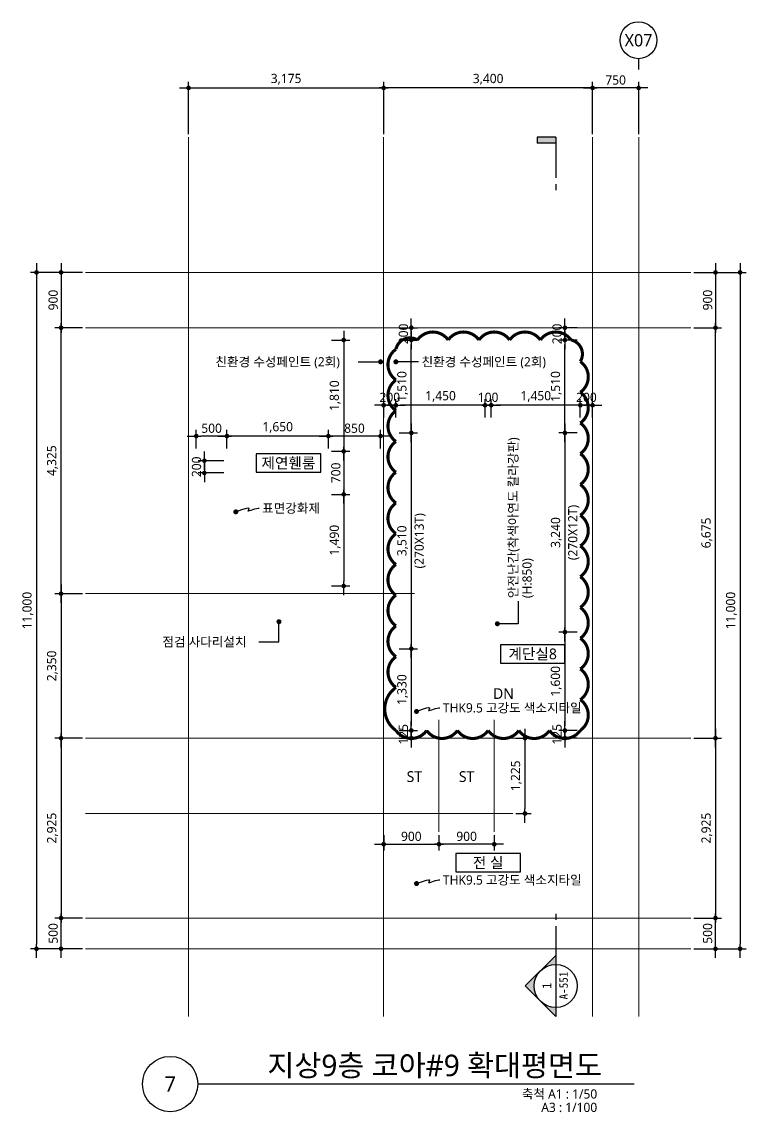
# Model space of a CAD drawing. Header units: millimetres. Extents: x 1467181 to 1850972, y 836037 to 895281.
# Drawn here: x 1683625 to 1695414, y 875511 to 893244 of the extents above; entities that cross this region are included whole.
import ezdxf
from ezdxf.enums import TextEntityAlignment as Align

# ---------------------------------------------------------------- set-up
doc = ezdxf.new("R2010")
doc.units = ezdxf.units.MM
doc.header["$MEASUREMENT"] = 0
doc.linetypes.add('CEN', pattern=[62, 60, -1, 0, -1])
doc.layers.get('0').update_dxf_attribs({"linetype": 'CONTINUOUS'})
for name, color, linetype, lineweight in [('A-AXIS-BUBL', 7, 'CONTINUOUS', 25), ('A-CNTL', 1, 'CEN', 15), ('A-DIMS', 7, 'CONTINUOUS', 25), ('A-MKXS-LEAD', 7, 'CONTINUOUS', 25), ('A-MKXS-MAK1', 3, 'CONTINUOUS', 25), ('A-MKXS-TEXT1', 3, 'CONTINUOUS', 25), ('A-MKXS-TEXT2', 7, 'CONTINUOUS', 25), ('A-MKXX-NAME', 3, 'CONTINUOUS', 25), ('A-MKXX-SYMB', 7, 'CONTINUOUS', 25), ('A-XXXX-SYMB', 7, 'CONTINUOUS', 25), ('A-XXXX-TXT1', 3, 'CONTINUOUS', 25), ('A-XXXX-TXT2', 3, 'CONTINUOUS', 25), ('REV-202205', 20, 'CONTINUOUS', 25)]:
    doc.layers.add(name, color=color, linetype=linetype, lineweight=lineweight)
doc.styles.add('HY울릉도L', font='')
doc.styles.add('돋움체', font='')
doc.styles.add('맑은고딕', font='malgun.ttf')
doc.styles.get('HY울릉도L').set_extended_font_data('HYwulM')
doc.styles.get('돋움체').set_extended_font_data('DotumChe')
doc.dimstyles.new('CDIM', dxfattribs={"dimtxt": 3, "dimasz": 1.5, "dimexe": 2, "dimexo": 1, "dimgap": 1, "dimtad": 1, "dimdec": 0, "dimrnd": 0.5, "dimzin": 0, "dimdsep": 32, "dimlunit": 6, "dimtxsty": 'HY울릉도L', "dimblk1": '_CIDOT', "dimblk2": '_CIDOT', "dimsah": 1, "dimcen": 5.5, "dimclrd": 2, "dimclre": 2, "dimclrt": 7, "dimadec": 0, "dimazin": 0, "dimtfac": 1, "dimtdec": 0, "dimtix": 1, "dimtmove": 2, "dimatfit": 1, "dimldrblk": '_CIDOT', "dimfxl": 1, "dimtolj": 1, "dimtzin": 0, "dimlwd": -1, "dimarcsym": 0})

# ---------------------------------------------------------------- blocks, each defined once
blk = doc.blocks.new('CORE 8- 단면')
at = {"layer": 'A-MKXS-MAK1'}
blk.add_hatch(color=256, dxfattribs=at).paths.add_polyline_path([(22637, 13698), (22637, 13798), (22937, 13798), (22937, 13698)])
h = blk.add_hatch(color=256, dxfattribs=at)
h.paths.add_polyline_path([(22442, -7), (22690, 241, 0.414214), (22690, -254)])
h.paths.add_polyline_path([(22690, 241), (22937, 488), (22937, 343, 0.198912)])
h.paths.add_polyline_path([(22690, -254, 0.198912), (22937, -357), (22937, -502)])
for p, q in [((22637, 13798), (22637, 13698)), ((22937, 13798), (22637, 13798)), ((22937, 13698), (22637, 13698)), ((22937, 13798), (22937, 13135)), ((22937, 13035), (22937, 12935)), ((22937, 1166), (22937, 1066)), ((22937, 966), (22937, -502)), ((22937, 488), (22442, -7)), ((22937, -502), (22442, -7))]:
    blk.add_line(p, q, dxfattribs=at)
blk.add_circle((22937, -7), 350, dxfattribs=at)
at = {"layer": 'A-MKXS-TEXT2', "style": '돋움체'}
for s, height, p in [('A-551', 140, (23065, 0)), ('1', 150, (22793, -2))]:
    blk.add_text(s, height=height, rotation=90, dxfattribs=at).set_placement(p, align=Align.MIDDLE)
blk = doc.blocks.new('_CIDOT')
at = {"color": 0, "linetype": 'ByBlock'}
blk.add_line((2, 0), (-1, 0), dxfattribs=at)
at = {"color": 0, "linetype": 'ByBlock', "const_width": 0.5}
blk.add_lwpolyline([(-0.25, 0, 1), (0.25, 0, 1)], format="xyb", close=True, dxfattribs=at)
blk = doc.blocks.new('*D79')
at = {"layer": 'A-DIMS', "lineweight": -2, "transparency": 16777216}
for p, q in [((1692914, 891419), (1692914, 892269)), ((1693664, 891419), (1693664, 892269))]:
    blk.add_line(p, q, dxfattribs=at)
at = {"layer": 'A-DIMS', "transparency": 16777216}
blk.add_line((1693589, 892169), (1692989, 892169), dxfattribs=at)
at = {"layer": 'A-DIMS', "transparency": 16777216, "xscale": 75, "yscale": 75, "zscale": 75, "rotation": 180}
blk.add_blockref('_CIDOT', (1692914, 892169), dxfattribs=at)
at = {"layer": 'A-DIMS', "transparency": 16777216, "xscale": 75, "yscale": 75, "zscale": 75}
blk.add_blockref('_CIDOT', (1693664, 892169), dxfattribs=at)
at = {"layer": 'A-DIMS', "color": 3, "transparency": 16777216, "insert": (1693289, 892297), "char_height": 150, "attachment_point": 5, "style": '맑은고딕'}
blk.add_mtext('\\A1;750', dxfattribs=at)
blk = doc.blocks.new('*D80')
at = {"layer": 'A-DIMS', "lineweight": -2, "transparency": 16777216}
for p, q in [((1689514, 891419), (1689514, 892269)), ((1692914, 891419), (1692914, 892269))]:
    blk.add_line(p, q, dxfattribs=at)
at = {"layer": 'A-DIMS', "transparency": 16777216}
blk.add_line((1692839, 892169), (1689589, 892169), dxfattribs=at)
at = {"layer": 'A-DIMS', "transparency": 16777216, "xscale": 75, "yscale": 75, "zscale": 75, "rotation": 180}
blk.add_blockref('_CIDOT', (1689514, 892169), dxfattribs=at)
at = {"layer": 'A-DIMS', "transparency": 16777216, "xscale": 75, "yscale": 75, "zscale": 75}
blk.add_blockref('_CIDOT', (1692914, 892169), dxfattribs=at)
at = {"layer": 'A-DIMS', "color": 3, "transparency": 16777216, "insert": (1691214, 892309), "char_height": 150, "attachment_point": 5, "style": '맑은고딕'}
blk.add_mtext('\\A1;3,400', dxfattribs=at)
blk = doc.blocks.new('*D81')
at = {"layer": 'A-DIMS', "lineweight": -2, "transparency": 16777216}
for p, q in [((1684614, 888269), (1684164, 888269)), ((1684614, 883944), (1684164, 883944))]:
    blk.add_line(p, q, dxfattribs=at)
at = {"layer": 'A-DIMS', "transparency": 16777216}
blk.add_line((1684264, 884019), (1684264, 888194), dxfattribs=at)
at = {"layer": 'A-DIMS', "transparency": 16777216, "xscale": 75, "yscale": 75, "zscale": 75}
for p, rotation in [((1684264, 888269), 90), ((1684264, 883944), 270)]:
    blk.add_blockref('_CIDOT', p, dxfattribs=dict(at, rotation=rotation))
at = {"layer": 'A-DIMS', "color": 3, "transparency": 16777216, "insert": (1684124, 886107), "char_height": 150, "attachment_point": 5, "rotation": 90, "style": '맑은고딕'}
blk.add_mtext('\\A1;4,325', dxfattribs=at)
blk = doc.blocks.new('*D82')
at = {"layer": 'A-DIMS', "lineweight": -2, "transparency": 16777216}
for p, q in [((1684614, 889169), (1684164, 889169)), ((1684614, 888269), (1684164, 888269))]:
    blk.add_line(p, q, dxfattribs=at)
at = {"layer": 'A-DIMS', "transparency": 16777216}
blk.add_line((1684264, 889094), (1684264, 888344), dxfattribs=at)
at = {"layer": 'A-DIMS', "transparency": 16777216, "xscale": 75, "yscale": 75, "zscale": 75}
for p, rotation in [((1684264, 889169), 90), ((1684264, 888269), 270)]:
    blk.add_blockref('_CIDOT', p, dxfattribs=dict(at, rotation=rotation))
at = {"layer": 'A-DIMS', "color": 3, "transparency": 16777216, "insert": (1684136, 888719), "char_height": 150, "attachment_point": 5, "rotation": 90, "style": '맑은고딕'}
blk.add_mtext('\\A1;900', dxfattribs=at)
blk = doc.blocks.new('*D83')
at = {"layer": 'A-DIMS', "lineweight": -2, "transparency": 16777216}
for p, q in [((1684614, 889169), (1683764, 889169)), ((1684614, 878169), (1683764, 878169))]:
    blk.add_line(p, q, dxfattribs=at)
at = {"layer": 'A-DIMS', "transparency": 16777216}
blk.add_line((1683864, 889094), (1683864, 878244), dxfattribs=at)
at = {"layer": 'A-DIMS', "transparency": 16777216, "xscale": 75, "yscale": 75, "zscale": 75}
for p, rotation in [((1683864, 889169), 90), ((1683864, 878169), 270)]:
    blk.add_blockref('_CIDOT', p, dxfattribs=dict(at, rotation=rotation))
at = {"layer": 'A-DIMS', "color": 3, "transparency": 16777216, "insert": (1683723, 883669), "char_height": 150, "attachment_point": 5, "rotation": 90, "style": '맑은고딕'}
blk.add_mtext('\\A1;11,000', dxfattribs=at)
blk = doc.blocks.new('*D84')
at = {"layer": 'A-DIMS', "lineweight": -2, "transparency": 16777216}
for p, q in [((1684614, 881594), (1684164, 881594)), ((1684614, 878669), (1684164, 878669))]:
    blk.add_line(p, q, dxfattribs=at)
at = {"layer": 'A-DIMS', "transparency": 16777216}
blk.add_line((1684264, 881519), (1684264, 878744), dxfattribs=at)
at = {"layer": 'A-DIMS', "transparency": 16777216, "xscale": 75, "yscale": 75, "zscale": 75}
for p, rotation in [((1684264, 881594), 90), ((1684264, 878669), 270)]:
    blk.add_blockref('_CIDOT', p, dxfattribs=dict(at, rotation=rotation))
at = {"layer": 'A-DIMS', "color": 3, "transparency": 16777216, "insert": (1684124, 880132), "char_height": 150, "attachment_point": 5, "rotation": 90, "style": '맑은고딕'}
blk.add_mtext('\\A1;2,925', dxfattribs=at)
blk = doc.blocks.new('*D85')
at = {"layer": 'A-DIMS', "lineweight": -2, "transparency": 16777216}
for p, q in [((1684614, 878669), (1684164, 878669)), ((1684614, 878169), (1684164, 878169))]:
    blk.add_line(p, q, dxfattribs=at)
at = {"layer": 'A-DIMS', "transparency": 16777216}
blk.add_line((1684264, 878244), (1684264, 878594), dxfattribs=at)
at = {"layer": 'A-DIMS', "transparency": 16777216, "xscale": 75, "yscale": 75, "zscale": 75}
for p, rotation in [((1684264, 878669), 90), ((1684264, 878169), 270)]:
    blk.add_blockref('_CIDOT', p, dxfattribs=dict(at, rotation=rotation))
at = {"layer": 'A-DIMS', "color": 3, "transparency": 16777216, "insert": (1684136, 878419), "char_height": 150, "attachment_point": 5, "rotation": 90, "style": '맑은고딕'}
blk.add_mtext('\\A1;500', dxfattribs=at)
blk = doc.blocks.new('*D86')
at = {"layer": 'A-DIMS', "lineweight": -2, "transparency": 16777216}
for p, q in [((1690414, 880019), (1690414, 879769)), ((1691314, 880019), (1691314, 879769))]:
    blk.add_line(p, q, dxfattribs=at)
at = {"layer": 'A-DIMS', "transparency": 16777216}
blk.add_line((1691239, 879869), (1690489, 879869), dxfattribs=at)
at = {"layer": 'A-DIMS', "transparency": 16777216, "xscale": 75, "yscale": 75, "zscale": 75, "rotation": 180}
blk.add_blockref('_CIDOT', (1690414, 879869), dxfattribs=at)
at = {"layer": 'A-DIMS', "transparency": 16777216, "xscale": 75, "yscale": 75, "zscale": 75}
blk.add_blockref('_CIDOT', (1691314, 879869), dxfattribs=at)
at = {"layer": 'A-DIMS', "color": 3, "transparency": 16777216, "insert": (1690864, 879997), "char_height": 150, "attachment_point": 5, "style": '맑은고딕'}
blk.add_mtext('\\A1;900', dxfattribs=at)
blk = doc.blocks.new('*D87')
at = {"layer": 'A-DIMS', "lineweight": -2, "transparency": 16777216}
for p, q in [((1689514, 880019), (1689514, 879769)), ((1690414, 880019), (1690414, 879769))]:
    blk.add_line(p, q, dxfattribs=at)
at = {"layer": 'A-DIMS', "transparency": 16777216}
blk.add_line((1689589, 879869), (1690339, 879869), dxfattribs=at)
at = {"layer": 'A-DIMS', "transparency": 16777216, "xscale": 75, "yscale": 75, "zscale": 75, "rotation": 180}
blk.add_blockref('_CIDOT', (1689514, 879869), dxfattribs=at)
at = {"layer": 'A-DIMS', "transparency": 16777216, "xscale": 75, "yscale": 75, "zscale": 75}
blk.add_blockref('_CIDOT', (1690414, 879869), dxfattribs=at)
at = {"layer": 'A-DIMS', "color": 3, "transparency": 16777216, "insert": (1689964, 879997), "char_height": 150, "attachment_point": 5, "style": '맑은고딕'}
blk.add_mtext('\\A1;900', dxfattribs=at)
blk = doc.blocks.new('*D88')
at = {"layer": 'A-DIMS', "lineweight": -2, "transparency": 16777216}
for p, q in [((1691664, 881594), (1691914, 881594)), ((1691664, 880369), (1691914, 880369))]:
    blk.add_line(p, q, dxfattribs=at)
at = {"layer": 'A-DIMS', "transparency": 16777216}
blk.add_line((1691814, 881519), (1691814, 880444), dxfattribs=at)
at = {"layer": 'A-DIMS', "transparency": 16777216, "xscale": 75, "yscale": 75, "zscale": 75}
for p, rotation in [((1691814, 881594), 90), ((1691814, 880369), 270)]:
    blk.add_blockref('_CIDOT', p, dxfattribs=dict(at, rotation=rotation))
at = {"layer": 'A-DIMS', "color": 3, "transparency": 16777216, "insert": (1691673, 880982), "char_height": 150, "attachment_point": 5, "rotation": 90, "style": '맑은고딕'}
blk.add_mtext('\\A1;1,225', dxfattribs=at)
blk = doc.blocks.new('*D89')
at = {"layer": 'A-DIMS', "lineweight": -2, "transparency": 16777216}
for p, q in [((1694564, 888269), (1695014, 888269)), ((1694564, 881594), (1695014, 881594))]:
    blk.add_line(p, q, dxfattribs=at)
at = {"layer": 'A-DIMS', "transparency": 16777216}
blk.add_line((1694914, 881669), (1694914, 888194), dxfattribs=at)
at = {"layer": 'A-DIMS', "transparency": 16777216, "xscale": 75, "yscale": 75, "zscale": 75}
for p, rotation in [((1694914, 888269), 90), ((1694914, 881594), 270)]:
    blk.add_blockref('_CIDOT', p, dxfattribs=dict(at, rotation=rotation))
at = {"layer": 'A-DIMS', "color": 3, "transparency": 16777216, "insert": (1694774, 884932), "char_height": 150, "attachment_point": 5, "rotation": 90, "style": '맑은고딕'}
blk.add_mtext('\\A1;6,675', dxfattribs=at)
blk = doc.blocks.new('*D90')
at = {"layer": 'A-DIMS', "lineweight": -2, "transparency": 16777216}
for p, q in [((1694564, 889169), (1695014, 889169)), ((1694564, 888269), (1695014, 888269))]:
    blk.add_line(p, q, dxfattribs=at)
at = {"layer": 'A-DIMS', "transparency": 16777216}
blk.add_line((1694914, 889094), (1694914, 888344), dxfattribs=at)
at = {"layer": 'A-DIMS', "transparency": 16777216, "xscale": 75, "yscale": 75, "zscale": 75}
for p, rotation in [((1694914, 889169), 90), ((1694914, 888269), 270)]:
    blk.add_blockref('_CIDOT', p, dxfattribs=dict(at, rotation=rotation))
at = {"layer": 'A-DIMS', "color": 3, "transparency": 16777216, "insert": (1694786, 888719), "char_height": 150, "attachment_point": 5, "rotation": 90, "style": '맑은고딕'}
blk.add_mtext('\\A1;900', dxfattribs=at)
blk = doc.blocks.new('*D91')
at = {"layer": 'A-DIMS', "lineweight": -2, "transparency": 16777216}
for p, q in [((1694564, 889169), (1695414, 889169)), ((1694564, 878169), (1695414, 878169))]:
    blk.add_line(p, q, dxfattribs=at)
at = {"layer": 'A-DIMS', "transparency": 16777216}
blk.add_line((1695314, 889094), (1695314, 878244), dxfattribs=at)
at = {"layer": 'A-DIMS', "transparency": 16777216, "xscale": 75, "yscale": 75, "zscale": 75}
for p, rotation in [((1695314, 889169), 90), ((1695314, 878169), 270)]:
    blk.add_blockref('_CIDOT', p, dxfattribs=dict(at, rotation=rotation))
at = {"layer": 'A-DIMS', "color": 3, "transparency": 16777216, "insert": (1695173, 883669), "char_height": 150, "attachment_point": 5, "rotation": 90, "style": '맑은고딕'}
blk.add_mtext('\\A1;11,000', dxfattribs=at)
blk = doc.blocks.new('*D92')
at = {"layer": 'A-DIMS', "lineweight": -2, "transparency": 16777216}
for p, q in [((1694564, 881594), (1695014, 881594)), ((1694564, 878669), (1695014, 878669))]:
    blk.add_line(p, q, dxfattribs=at)
at = {"layer": 'A-DIMS', "transparency": 16777216}
blk.add_line((1694914, 881519), (1694914, 878744), dxfattribs=at)
at = {"layer": 'A-DIMS', "transparency": 16777216, "xscale": 75, "yscale": 75, "zscale": 75}
for p, rotation in [((1694914, 881594), 90), ((1694914, 878669), 270)]:
    blk.add_blockref('_CIDOT', p, dxfattribs=dict(at, rotation=rotation))
at = {"layer": 'A-DIMS', "color": 3, "transparency": 16777216, "insert": (1694774, 880132), "char_height": 150, "attachment_point": 5, "rotation": 90, "style": '맑은고딕'}
blk.add_mtext('\\A1;2,925', dxfattribs=at)
blk = doc.blocks.new('*D93')
at = {"layer": 'A-DIMS', "lineweight": -2, "transparency": 16777216}
for p, q in [((1694564, 878669), (1695014, 878669)), ((1694564, 878169), (1695014, 878169))]:
    blk.add_line(p, q, dxfattribs=at)
at = {"layer": 'A-DIMS', "transparency": 16777216}
blk.add_line((1694914, 878244), (1694914, 878594), dxfattribs=at)
at = {"layer": 'A-DIMS', "transparency": 16777216, "xscale": 75, "yscale": 75, "zscale": 75}
for p, rotation in [((1694914, 878669), 90), ((1694914, 878169), 270)]:
    blk.add_blockref('_CIDOT', p, dxfattribs=dict(at, rotation=rotation))
at = {"layer": 'A-DIMS', "color": 3, "transparency": 16777216, "insert": (1694786, 878419), "char_height": 150, "attachment_point": 5, "rotation": 90, "style": '맑은고딕'}
blk.add_mtext('\\A1;500', dxfattribs=at)
blk = doc.blocks.new('*D94')
at = {"layer": 'A-DIMS', "lineweight": -2, "transparency": 16777216}
for p, q in [((1684614, 883944), (1684164, 883944)), ((1684614, 881594), (1684164, 881594))]:
    blk.add_line(p, q, dxfattribs=at)
at = {"layer": 'A-DIMS', "transparency": 16777216}
blk.add_line((1684264, 883869), (1684264, 881669), dxfattribs=at)
at = {"layer": 'A-DIMS', "transparency": 16777216, "xscale": 75, "yscale": 75, "zscale": 75}
for p, rotation in [((1684264, 883944), 90), ((1684264, 881594), 270)]:
    blk.add_blockref('_CIDOT', p, dxfattribs=dict(at, rotation=rotation))
at = {"layer": 'A-DIMS', "color": 3, "transparency": 16777216, "insert": (1684124, 882769), "char_height": 150, "attachment_point": 5, "rotation": 90, "style": '맑은고딕'}
blk.add_mtext('\\A1;2,350', dxfattribs=at)
blk = doc.blocks.new('*D95')
at = {"layer": 'A-DIMS', "lineweight": -2, "transparency": 16777216}
for p, q in [((1686339, 891419), (1686339, 892269)), ((1689514, 891419), (1689514, 892269))]:
    blk.add_line(p, q, dxfattribs=at)
at = {"layer": 'A-DIMS', "transparency": 16777216}
blk.add_line((1686414, 892169), (1689439, 892169), dxfattribs=at)
at = {"layer": 'A-DIMS', "transparency": 16777216, "xscale": 75, "yscale": 75, "zscale": 75, "rotation": 180}
blk.add_blockref('_CIDOT', (1686339, 892169), dxfattribs=at)
at = {"layer": 'A-DIMS', "transparency": 16777216, "xscale": 75, "yscale": 75, "zscale": 75}
blk.add_blockref('_CIDOT', (1689514, 892169), dxfattribs=at)
at = {"layer": 'A-DIMS', "color": 3, "transparency": 16777216, "insert": (1687926, 892310), "char_height": 150, "attachment_point": 5, "style": '맑은고딕'}
blk.add_mtext('\\A1;3,175', dxfattribs=at)
blk = doc.blocks.new('*D359')
at = {"layer": 'A-DIMS', "lineweight": -2, "transparency": 16777216}
for p, q in [((1692664, 886559), (1692364, 886559)), ((1692664, 883319), (1692364, 883319))]:
    blk.add_line(p, q, dxfattribs=at)
at = {"layer": 'A-DIMS', "transparency": 16777216}
blk.add_line((1692464, 886484), (1692464, 883394), dxfattribs=at)
at = {"layer": 'A-DIMS', "transparency": 16777216, "xscale": 75, "yscale": 75, "zscale": 75}
for p, rotation in [((1692464, 886559), 90), ((1692464, 883319), 270)]:
    blk.add_blockref('_CIDOT', p, dxfattribs=dict(at, rotation=rotation))
at = {"layer": 'A-DIMS', "color": 3, "transparency": 16777216, "char_height": 150, "attachment_point": 5, "rotation": 90, "style": '맑은고딕'}
for s, insert in [('\\A1;(270X12T)', (1692608, 884939)), ('\\A1;3,240', (1692324, 884939))]:
    blk.add_mtext(s, dxfattribs=dict(at, insert=insert))
blk = doc.blocks.new('*D360')
at = {"layer": 'A-DIMS', "lineweight": -2, "transparency": 16777216}
for p, q in [((1692664, 888069), (1692364, 888069)), ((1692664, 886559), (1692364, 886559))]:
    blk.add_line(p, q, dxfattribs=at)
at = {"layer": 'A-DIMS', "transparency": 16777216}
blk.add_line((1692464, 886634), (1692464, 887994), dxfattribs=at)
at = {"layer": 'A-DIMS', "transparency": 16777216, "xscale": 75, "yscale": 75, "zscale": 75}
for p, rotation in [((1692464, 888069), 90), ((1692464, 886559), 270)]:
    blk.add_blockref('_CIDOT', p, dxfattribs=dict(at, rotation=rotation))
at = {"layer": 'A-DIMS', "color": 3, "transparency": 16777216, "insert": (1692323, 887314), "char_height": 150, "attachment_point": 5, "rotation": 90, "style": '맑은고딕'}
blk.add_mtext('\\A1;1,510', dxfattribs=at)
blk = doc.blocks.new('*D361')
at = {"layer": 'A-DIMS', "lineweight": -2, "transparency": 16777216}
for p, q in [((1692664, 883319), (1692364, 883319)), ((1692664, 881719), (1692364, 881719))]:
    blk.add_line(p, q, dxfattribs=at)
at = {"layer": 'A-DIMS', "transparency": 16777216}
blk.add_line((1692464, 883244), (1692464, 881794), dxfattribs=at)
at = {"layer": 'A-DIMS', "transparency": 16777216, "xscale": 75, "yscale": 75, "zscale": 75}
for p, rotation in [((1692464, 883319), 90), ((1692464, 881719), 270)]:
    blk.add_blockref('_CIDOT', p, dxfattribs=dict(at, rotation=rotation))
at = {"layer": 'A-DIMS', "color": 3, "transparency": 16777216, "insert": (1692323, 882519), "char_height": 150, "attachment_point": 5, "rotation": 90, "style": '맑은고딕'}
blk.add_mtext('\\A1;1,600', dxfattribs=at)
blk = doc.blocks.new('*D362')
at = {"layer": 'A-DIMS', "transparency": 16777216}
for p, q in [((1692464, 881794), (1692464, 881869)), ((1692464, 881719), (1692464, 881594)), ((1692464, 881519), (1692464, 881444))]:
    blk.add_line(p, q, dxfattribs=at)
at = {"layer": 'A-DIMS', "lineweight": -2, "transparency": 16777216}
for p, q in [((1692664, 881719), (1692364, 881719)), ((1692664, 881594), (1692364, 881594))]:
    blk.add_line(p, q, dxfattribs=at)
at = {"layer": 'A-DIMS', "transparency": 16777216, "xscale": 75, "yscale": 75, "zscale": 75}
for p, rotation in [((1692464, 881719), 270), ((1692464, 881594), 90)]:
    blk.add_blockref('_CIDOT', p, dxfattribs=dict(at, rotation=rotation))
at = {"layer": 'A-DIMS', "color": 3, "transparency": 16777216, "insert": (1692336, 881657), "char_height": 150, "attachment_point": 5, "rotation": 90, "style": '맑은고딕'}
blk.add_mtext('\\A1;125', dxfattribs=at)
blk = doc.blocks.new('*D363')
at = {"layer": 'A-DIMS', "lineweight": -2, "transparency": 16777216}
for p, q in [((1692664, 888269), (1692364, 888269)), ((1692664, 888069), (1692364, 888069))]:
    blk.add_line(p, q, dxfattribs=at)
at = {"layer": 'A-DIMS', "transparency": 16777216}
for p, q in [((1692464, 888344), (1692464, 888419)), ((1692464, 888069), (1692464, 888269)), ((1692464, 887994), (1692464, 887919))]:
    blk.add_line(p, q, dxfattribs=at)
at = {"layer": 'A-DIMS', "transparency": 16777216, "xscale": 75, "yscale": 75, "zscale": 75}
for p, rotation in [((1692464, 888269), 270), ((1692464, 888069), 90)]:
    blk.add_blockref('_CIDOT', p, dxfattribs=dict(at, rotation=rotation))
at = {"layer": 'A-DIMS', "color": 3, "transparency": 16777216, "insert": (1692336, 888169), "char_height": 150, "attachment_point": 5, "rotation": 90, "style": '맑은고딕'}
blk.add_mtext('\\A1;200', dxfattribs=at)
blk = doc.blocks.new('*D364')
at = {"layer": 'A-DIMS', "lineweight": -2, "transparency": 16777216}
for p, q in [((1691264, 886809), (1691264, 887109)), ((1692714, 886809), (1692714, 887109))]:
    blk.add_line(p, q, dxfattribs=at)
at = {"layer": 'A-DIMS', "transparency": 16777216}
blk.add_line((1692639, 887009), (1691339, 887009), dxfattribs=at)
at = {"layer": 'A-DIMS', "transparency": 16777216, "xscale": 75, "yscale": 75, "zscale": 75, "rotation": 180}
blk.add_blockref('_CIDOT', (1691264, 887009), dxfattribs=at)
at = {"layer": 'A-DIMS', "transparency": 16777216, "xscale": 75, "yscale": 75, "zscale": 75}
blk.add_blockref('_CIDOT', (1692714, 887009), dxfattribs=at)
at = {"layer": 'A-DIMS', "color": 3, "transparency": 16777216, "insert": (1691989, 887150), "char_height": 150, "attachment_point": 5, "style": '맑은고딕'}
blk.add_mtext('\\A1;1,450', dxfattribs=at)
blk = doc.blocks.new('*D365')
at = {"layer": 'A-DIMS', "transparency": 16777216}
for p, q in [((1692639, 887009), (1692564, 887009)), ((1692914, 887009), (1692714, 887009)), ((1692989, 887009), (1693064, 887009))]:
    blk.add_line(p, q, dxfattribs=at)
at = {"layer": 'A-DIMS', "lineweight": -2, "transparency": 16777216}
for p, q in [((1692714, 886809), (1692714, 887109)), ((1692914, 886809), (1692914, 887109))]:
    blk.add_line(p, q, dxfattribs=at)
at = {"layer": 'A-DIMS', "transparency": 16777216, "xscale": 75, "yscale": 75, "zscale": 75}
blk.add_blockref('_CIDOT', (1692714, 887009), dxfattribs=at)
at = {"layer": 'A-DIMS', "transparency": 16777216, "xscale": 75, "yscale": 75, "zscale": 75, "rotation": 180}
blk.add_blockref('_CIDOT', (1692914, 887009), dxfattribs=at)
at = {"layer": 'A-DIMS', "color": 3, "transparency": 16777216, "insert": (1692814, 887137), "char_height": 150, "attachment_point": 5, "style": '맑은고딕'}
blk.add_mtext('\\A1;200', dxfattribs=at)
blk = doc.blocks.new('*D366')
at = {"layer": 'A-DIMS', "lineweight": -2, "transparency": 16777216}
for p, q in [((1689714, 886809), (1689714, 887109)), ((1691164, 886809), (1691164, 887109))]:
    blk.add_line(p, q, dxfattribs=at)
at = {"layer": 'A-DIMS', "transparency": 16777216}
blk.add_line((1691089, 887009), (1689789, 887009), dxfattribs=at)
at = {"layer": 'A-DIMS', "transparency": 16777216, "xscale": 75, "yscale": 75, "zscale": 75, "rotation": 180}
blk.add_blockref('_CIDOT', (1689714, 887009), dxfattribs=at)
at = {"layer": 'A-DIMS', "transparency": 16777216, "xscale": 75, "yscale": 75, "zscale": 75}
blk.add_blockref('_CIDOT', (1691164, 887009), dxfattribs=at)
at = {"layer": 'A-DIMS', "color": 3, "transparency": 16777216, "insert": (1690439, 887150), "char_height": 150, "attachment_point": 5, "style": '맑은고딕'}
blk.add_mtext('\\A1;1,450', dxfattribs=at)
blk = doc.blocks.new('*D367')
at = {"layer": 'A-DIMS', "transparency": 16777216}
for p, q in [((1691089, 887009), (1691014, 887009)), ((1691264, 887009), (1691164, 887009)), ((1691339, 887009), (1691414, 887009))]:
    blk.add_line(p, q, dxfattribs=at)
at = {"layer": 'A-DIMS', "lineweight": -2, "transparency": 16777216}
for p, q in [((1691164, 886809), (1691164, 887109)), ((1691264, 886809), (1691264, 887109))]:
    blk.add_line(p, q, dxfattribs=at)
at = {"layer": 'A-DIMS', "transparency": 16777216, "xscale": 75, "yscale": 75, "zscale": 75}
blk.add_blockref('_CIDOT', (1691164, 887009), dxfattribs=at)
at = {"layer": 'A-DIMS', "transparency": 16777216, "xscale": 75, "yscale": 75, "zscale": 75, "rotation": 180}
blk.add_blockref('_CIDOT', (1691264, 887009), dxfattribs=at)
at = {"layer": 'A-DIMS', "color": 3, "transparency": 16777216, "insert": (1691214, 887137), "char_height": 150, "attachment_point": 5, "style": '맑은고딕'}
blk.add_mtext('\\A1;100', dxfattribs=at)
blk = doc.blocks.new('*D368')
at = {"layer": 'A-DIMS', "transparency": 16777216}
for p, q in [((1689439, 887009), (1689364, 887009)), ((1689714, 887009), (1689514, 887009)), ((1689789, 887009), (1689864, 887009))]:
    blk.add_line(p, q, dxfattribs=at)
at = {"layer": 'A-DIMS', "lineweight": -2, "transparency": 16777216}
for p, q in [((1689514, 886809), (1689514, 887109)), ((1689714, 886809), (1689714, 887109))]:
    blk.add_line(p, q, dxfattribs=at)
at = {"layer": 'A-DIMS', "transparency": 16777216, "xscale": 75, "yscale": 75, "zscale": 75}
blk.add_blockref('_CIDOT', (1689514, 887009), dxfattribs=at)
at = {"layer": 'A-DIMS', "transparency": 16777216, "xscale": 75, "yscale": 75, "zscale": 75, "rotation": 180}
blk.add_blockref('_CIDOT', (1689714, 887009), dxfattribs=at)
at = {"layer": 'A-DIMS', "color": 3, "transparency": 16777216, "insert": (1689614, 887137), "char_height": 150, "attachment_point": 5, "style": '맑은고딕'}
blk.add_mtext('\\A1;200', dxfattribs=at)
blk = doc.blocks.new('*D369')
at = {"layer": 'A-DIMS', "lineweight": -2, "transparency": 16777216}
for p, q in [((1689764, 886559), (1690064, 886559)), ((1689764, 883049), (1690064, 883049))]:
    blk.add_line(p, q, dxfattribs=at)
at = {"layer": 'A-DIMS', "transparency": 16777216}
blk.add_line((1689964, 886484), (1689964, 883124), dxfattribs=at)
at = {"layer": 'A-DIMS', "transparency": 16777216, "xscale": 75, "yscale": 75, "zscale": 75}
for p, rotation in [((1689964, 886559), 90), ((1689964, 883049), 270)]:
    blk.add_blockref('_CIDOT', p, dxfattribs=dict(at, rotation=rotation))
at = {"layer": 'A-DIMS', "color": 3, "transparency": 16777216, "char_height": 150, "attachment_point": 5, "rotation": 90, "style": '맑은고딕'}
for s, insert in [('\\A1;(270X13T)', (1690108, 884804)), ('\\A1;3,510', (1689823, 884804))]:
    blk.add_mtext(s, dxfattribs=dict(at, insert=insert))
blk = doc.blocks.new('*D370')
at = {"layer": 'A-DIMS', "lineweight": -2, "transparency": 16777216}
for p, q in [((1689764, 888069), (1690064, 888069)), ((1689764, 886559), (1690064, 886559))]:
    blk.add_line(p, q, dxfattribs=at)
at = {"layer": 'A-DIMS', "transparency": 16777216}
blk.add_line((1689964, 886634), (1689964, 887994), dxfattribs=at)
at = {"layer": 'A-DIMS', "transparency": 16777216, "xscale": 75, "yscale": 75, "zscale": 75}
for p, rotation in [((1689964, 888069), 90), ((1689964, 886559), 270)]:
    blk.add_blockref('_CIDOT', p, dxfattribs=dict(at, rotation=rotation))
at = {"layer": 'A-DIMS', "color": 3, "transparency": 16777216, "insert": (1689823, 887314), "char_height": 150, "attachment_point": 5, "rotation": 90, "style": '맑은고딕'}
blk.add_mtext('\\A1;1,510', dxfattribs=at)
blk = doc.blocks.new('*D371')
at = {"layer": 'A-DIMS', "lineweight": -2, "transparency": 16777216}
for p, q in [((1689764, 883049), (1690064, 883049)), ((1689764, 881719), (1690064, 881719))]:
    blk.add_line(p, q, dxfattribs=at)
at = {"layer": 'A-DIMS', "transparency": 16777216}
blk.add_line((1689964, 882974), (1689964, 881794), dxfattribs=at)
at = {"layer": 'A-DIMS', "transparency": 16777216, "xscale": 75, "yscale": 75, "zscale": 75}
for p, rotation in [((1689964, 883049), 90), ((1689964, 881719), 270)]:
    blk.add_blockref('_CIDOT', p, dxfattribs=dict(at, rotation=rotation))
at = {"layer": 'A-DIMS', "color": 3, "transparency": 16777216, "insert": (1689823, 882384), "char_height": 150, "attachment_point": 5, "rotation": 90, "style": '맑은고딕'}
blk.add_mtext('\\A1;1,330', dxfattribs=at)
blk = doc.blocks.new('*D372')
at = {"layer": 'A-DIMS', "transparency": 16777216}
for p, q in [((1689964, 881794), (1689964, 881869)), ((1689964, 881719), (1689964, 881594)), ((1689964, 881519), (1689964, 881444))]:
    blk.add_line(p, q, dxfattribs=at)
at = {"layer": 'A-DIMS', "lineweight": -2, "transparency": 16777216}
for p, q in [((1689764, 881719), (1690064, 881719)), ((1689764, 881594), (1690064, 881594))]:
    blk.add_line(p, q, dxfattribs=at)
at = {"layer": 'A-DIMS', "transparency": 16777216, "xscale": 75, "yscale": 75, "zscale": 75}
for p, rotation in [((1689964, 881719), 270), ((1689964, 881594), 90)]:
    blk.add_blockref('_CIDOT', p, dxfattribs=dict(at, rotation=rotation))
at = {"layer": 'A-DIMS', "color": 3, "transparency": 16777216, "insert": (1689836, 881657), "char_height": 150, "attachment_point": 5, "rotation": 90, "style": '맑은고딕'}
blk.add_mtext('\\A1;125', dxfattribs=at)
blk = doc.blocks.new('*D373')
at = {"layer": 'A-DIMS', "lineweight": -2, "transparency": 16777216}
for p, q in [((1689764, 888269), (1690064, 888269)), ((1689764, 888069), (1690064, 888069))]:
    blk.add_line(p, q, dxfattribs=at)
at = {"layer": 'A-DIMS', "transparency": 16777216}
for p, q in [((1689964, 888344), (1689964, 888419)), ((1689964, 888069), (1689964, 888269)), ((1689964, 887994), (1689964, 887919))]:
    blk.add_line(p, q, dxfattribs=at)
at = {"layer": 'A-DIMS', "transparency": 16777216, "xscale": 75, "yscale": 75, "zscale": 75}
for p, rotation in [((1689964, 888269), 270), ((1689964, 888069), 90)]:
    blk.add_blockref('_CIDOT', p, dxfattribs=dict(at, rotation=rotation))
at = {"layer": 'A-DIMS', "color": 3, "transparency": 16777216, "insert": (1689836, 888169), "char_height": 150, "attachment_point": 5, "rotation": 90, "style": '맑은고딕'}
blk.add_mtext('\\A1;200', dxfattribs=at)
blk = doc.blocks.new('*D877')
at = {"layer": 'A-DIMS', "lineweight": -2, "transparency": 16777216}
for p, q in [((1688664, 888069), (1688964, 888069)), ((1688664, 886259), (1688964, 886259))]:
    blk.add_line(p, q, dxfattribs=at)
at = {"layer": 'A-DIMS', "transparency": 16777216}
blk.add_line((1688864, 887994), (1688864, 886334), dxfattribs=at)
at = {"layer": 'A-DIMS', "transparency": 16777216, "xscale": 75, "yscale": 75, "zscale": 75}
for p, rotation in [((1688864, 888069), 90), ((1688864, 886259), 270)]:
    blk.add_blockref('_CIDOT', p, dxfattribs=dict(at, rotation=rotation))
at = {"layer": 'A-DIMS', "color": 3, "transparency": 16777216, "insert": (1688724, 887164), "char_height": 150, "attachment_point": 5, "rotation": 90, "style": '맑은고딕'}
blk.add_mtext('\\A1;1,810', dxfattribs=at)
blk = doc.blocks.new('*D878')
at = {"layer": 'A-DIMS', "lineweight": -2, "transparency": 16777216}
for p, q in [((1688664, 886259), (1688964, 886259)), ((1688664, 885559), (1688964, 885559))]:
    blk.add_line(p, q, dxfattribs=at)
at = {"layer": 'A-DIMS', "transparency": 16777216}
blk.add_line((1688864, 886184), (1688864, 885634), dxfattribs=at)
at = {"layer": 'A-DIMS', "transparency": 16777216, "xscale": 75, "yscale": 75, "zscale": 75}
for p, rotation in [((1688864, 886259), 90), ((1688864, 885559), 270)]:
    blk.add_blockref('_CIDOT', p, dxfattribs=dict(at, rotation=rotation))
at = {"layer": 'A-DIMS', "color": 3, "transparency": 16777216, "insert": (1688736, 885909), "char_height": 150, "attachment_point": 5, "rotation": 90, "style": '맑은고딕'}
blk.add_mtext('\\A1;700', dxfattribs=at)
blk = doc.blocks.new('*D879')
at = {"layer": 'A-DIMS', "lineweight": -2, "transparency": 16777216}
for p, q in [((1688664, 885559), (1688964, 885559)), ((1688664, 884069), (1688964, 884069))]:
    blk.add_line(p, q, dxfattribs=at)
at = {"layer": 'A-DIMS', "transparency": 16777216}
blk.add_line((1688864, 885484), (1688864, 884144), dxfattribs=at)
at = {"layer": 'A-DIMS', "transparency": 16777216, "xscale": 75, "yscale": 75, "zscale": 75}
for p, rotation in [((1688864, 885559), 90), ((1688864, 884069), 270)]:
    blk.add_blockref('_CIDOT', p, dxfattribs=dict(at, rotation=rotation))
at = {"layer": 'A-DIMS', "color": 3, "transparency": 16777216, "insert": (1688723, 884814), "char_height": 150, "attachment_point": 5, "rotation": 90, "style": '맑은고딕'}
blk.add_mtext('\\A1;1,490', dxfattribs=at)
blk = doc.blocks.new('*D880')
at = {"layer": 'A-DIMS', "lineweight": -2, "transparency": 16777216}
for p, q in [((1688614, 886307), (1688614, 886607)), ((1689464, 886307), (1689464, 886607))]:
    blk.add_line(p, q, dxfattribs=at)
at = {"layer": 'A-DIMS', "transparency": 16777216}
blk.add_line((1689389, 886507), (1688689, 886507), dxfattribs=at)
at = {"layer": 'A-DIMS', "transparency": 16777216, "xscale": 75, "yscale": 75, "zscale": 75, "rotation": 180}
blk.add_blockref('_CIDOT', (1688614, 886507), dxfattribs=at)
at = {"layer": 'A-DIMS', "transparency": 16777216, "xscale": 75, "yscale": 75, "zscale": 75}
blk.add_blockref('_CIDOT', (1689464, 886507), dxfattribs=at)
at = {"layer": 'A-DIMS', "color": 3, "transparency": 16777216, "insert": (1689039, 886634), "char_height": 150, "attachment_point": 5, "style": '맑은고딕'}
blk.add_mtext('\\A1;850', dxfattribs=at)
blk = doc.blocks.new('*D881')
at = {"layer": 'A-DIMS', "lineweight": -2, "transparency": 16777216}
for p, q in [((1686964, 886307), (1686964, 886607)), ((1688614, 886307), (1688614, 886607))]:
    blk.add_line(p, q, dxfattribs=at)
at = {"layer": 'A-DIMS', "transparency": 16777216}
blk.add_line((1688539, 886507), (1687039, 886507), dxfattribs=at)
at = {"layer": 'A-DIMS', "transparency": 16777216, "xscale": 75, "yscale": 75, "zscale": 75, "rotation": 180}
blk.add_blockref('_CIDOT', (1686964, 886507), dxfattribs=at)
at = {"layer": 'A-DIMS', "transparency": 16777216, "xscale": 75, "yscale": 75, "zscale": 75}
blk.add_blockref('_CIDOT', (1688614, 886507), dxfattribs=at)
at = {"layer": 'A-DIMS', "color": 3, "transparency": 16777216, "insert": (1687789, 886647), "char_height": 150, "attachment_point": 5, "style": '맑은고딕'}
blk.add_mtext('\\A1;1,650', dxfattribs=at)
blk = doc.blocks.new('*D882')
at = {"layer": 'A-DIMS', "lineweight": -2, "transparency": 16777216}
for p, q in [((1686464, 886307), (1686464, 886607)), ((1686964, 886307), (1686964, 886607))]:
    blk.add_line(p, q, dxfattribs=at)
at = {"layer": 'A-DIMS', "transparency": 16777216}
blk.add_line((1686889, 886507), (1686539, 886507), dxfattribs=at)
at = {"layer": 'A-DIMS', "transparency": 16777216, "xscale": 75, "yscale": 75, "zscale": 75, "rotation": 180}
blk.add_blockref('_CIDOT', (1686464, 886507), dxfattribs=at)
at = {"layer": 'A-DIMS', "transparency": 16777216, "xscale": 75, "yscale": 75, "zscale": 75}
blk.add_blockref('_CIDOT', (1686964, 886507), dxfattribs=at)
at = {"layer": 'A-DIMS', "color": 3, "transparency": 16777216, "insert": (1686714, 886634), "char_height": 150, "attachment_point": 5, "style": '맑은고딕'}
blk.add_mtext('\\A1;500', dxfattribs=at)
blk = doc.blocks.new('*D927')
at = {"layer": 'A-DIMS', "transparency": 16777216}
for p, q in [((1686596, 886182), (1686596, 886257)), ((1686596, 886107), (1686596, 885907)), ((1686596, 885832), (1686596, 885757))]:
    blk.add_line(p, q, dxfattribs=at)
at = {"layer": 'A-DIMS', "lineweight": -2, "transparency": 16777216}
for p, q in [((1686914, 886107), (1686496, 886107)), ((1686914, 885907), (1686496, 885907))]:
    blk.add_line(p, q, dxfattribs=at)
at = {"layer": 'A-DIMS', "transparency": 16777216, "xscale": 75, "yscale": 75, "zscale": 75}
for p, rotation in [((1686596, 886107), 270), ((1686596, 885907), 90)]:
    blk.add_blockref('_CIDOT', p, dxfattribs=dict(at, rotation=rotation))
at = {"layer": 'A-DIMS', "color": 3, "transparency": 16777216, "insert": (1686469, 886007), "char_height": 150, "attachment_point": 5, "rotation": 90, "style": '맑은고딕'}
blk.add_mtext('\\A1;200', dxfattribs=at)

msp = doc.modelspace()

# ---------------------------------------------------------------- linework, layer by layer
at = {"layer": 'A-AXIS-BUBL', "ltscale": 0.2}
msp.add_line((1693663.9, 892469.4), (1693663.9, 892644.4), dxfattribs=at)
msp.add_circle((1693660.9, 892944.4), 300, dxfattribs=at)
at = {"layer": 'A-CNTL'}
for p, q in [((1686338.9, 877069.4), (1686338.9, 891369.4)), ((1689513.9, 877069.4), (1689513.9, 891369.4)), ((1692913.9, 877069.4), (1692913.9, 891369.4)), ((1693663.9, 877069.4), (1693663.9, 891369.4)), ((1684663.9, 889169.4), (1694513.9, 889169.4)), ((1684663.9, 888269.4), (1694513.9, 888269.4)), ((1684663.9, 883944.4), (1690013.9, 883944.4)), ((1690413.9, 880069.4), (1690413.9, 881894.4)), ((1691313.9, 880069.4), (1691313.9, 881894.4)), ((1684663.9, 881594.4), (1694513.9, 881594.4)), ((1684663.9, 880369.4), (1691613.9, 880369.4)), ((1684663.9, 878669.4), (1694513.9, 878669.4)), ((1684663.9, 878169.4), (1694513.9, 878169.4))]:
    msp.add_line(p, q, dxfattribs=at)
at = {"layer": 'A-MKXS-LEAD'}
for points in [[(1689097, 887714.8), (1689464, 887714.8), (1689464, 887714.8)], [(1690080.8, 887714.8), (1689713.7, 887714.8), (1689713.7, 887714.8)], [(1687106.7, 885274.5), (1687204.5, 885311.4), (1687268.2, 885331.3), (1687304.4, 885337.7), (1687319.8, 885334.2), (1687321, 885324.3), (1687314.5, 885311.5), (1687306.9, 885299.3), (1687305, 885291.3), (1687313.6, 885289.9), (1687331.8, 885294.3), (1687356.6, 885302.5), (1687385.5, 885312.6), (1687415.7, 885322.7), (1687444.5, 885330.9), (1687469.2, 885335.2), (1687487.1, 885333.8)], [(1691703.2, 883821.4), (1691703.2, 883454.4), (1691363.9, 883454.4)], [(1687482.3, 883159.9), (1687810.4, 883159.9), (1687810.4, 883159.9), (1687810.4, 883488), (1687810.4, 883488)], [(1690047.9, 882028.1), (1690145.6, 882064.9), (1690209.3, 882084.8), (1690245.6, 882091.3), (1690261, 882087.8), (1690262.1, 882077.9), (1690255.6, 882065.1), (1690248.1, 882052.9), (1690246.1, 882044.8), (1690254.8, 882043.5), (1690272.9, 882047.9), (1690297.8, 882056.1), (1690326.7, 882066.2), (1690356.9, 882076.3), (1690385.7, 882084.5), (1690410.4, 882088.8), (1690428.3, 882087.3)], [(1690047.9, 879229), (1690145.6, 879265.8), (1690209.3, 879285.7), (1690245.6, 879292.2), (1690261, 879288.7), (1690262.1, 879278.8), (1690255.6, 879266), (1690248.1, 879253.8), (1690246.2, 879245.7), (1690254.8, 879244.4), (1690272.9, 879248.8), (1690297.8, 879257), (1690326.7, 879267.1), (1690356.9, 879277.2), (1690385.7, 879285.4), (1690410.4, 879289.7), (1690428.3, 879288.3)]]:
    msp.add_lwpolyline(points, dxfattribs=at)
at = {"layer": 'A-MKXS-LEAD', "const_width": 40}
for points in [[(1689484.7, 887716.9, -1), (1689443.3, 887712.7, -1)], [(1689693, 887716.9, 1), (1689734.5, 887712.7, 1)], [(1687086.8, 885276.9, 1), (1687128.3, 885272.7, 1)], [(1687789.6, 883490.1, 1), (1687831.1, 883485.9, 1)], [(1691365.9, 883433.6, -1), (1691361.8, 883475.1, -1)], [(1690028, 882030.5, 1), (1690069.4, 882026.3, 1)], [(1690028, 879231.4, 1), (1690069.5, 879227.2, 1)]]:
    msp.add_lwpolyline(points, format="xyb", close=True, dxfattribs=at)
at = {"layer": 'A-MKXX-SYMB'}
for points in [[(1688488.9, 886219.4), (1687438.9, 886219.4), (1687438.9, 885919.4), (1688488.9, 885919.4)], [(1692463.9, 883114.4), (1691413.9, 883114.4), (1691413.9, 882814.4), (1692463.9, 882814.4)], [(1691738.9, 879719.4), (1690688.9, 879719.4), (1690688.9, 879419.4), (1691738.9, 879419.4)]]:
    msp.add_lwpolyline(points, close=True, dxfattribs=at)
at = {"layer": 'A-XXXX-SYMB'}
msp.add_line((1693588.9, 875969.4), (1686488.9, 875969.4), dxfattribs=at)
msp.add_circle((1686038.9, 875969.4), 450, dxfattribs=at)
at = {"layer": 'REV-202205', "const_width": 50}
msp.add_lwpolyline([(1689713.9, 881719.4, 0.5205671), (1690213.9, 881719.4, 0.5205671), (1690713.9, 881719.4, 0.5205671), (1691213.9, 881719.4, 0.5205671), (1691713.9, 881719.4, 0.5205671), (1692213.9, 881719.4, 0.5205671), (1692713.9, 881719.4, 0.5205671), (1692713.9, 882219.4, 0.5205671), (1692713.9, 882719.4, 0.5205671), (1692713.9, 883219.4, 0.5205671), (1692713.9, 883719.4, 0.5205671), (1692713.9, 884219.4, 0.5205671), (1692713.9, 884719.4, 0.5205671), (1692713.9, 885219.4, 0.5205671), (1692713.9, 885719.4, 0.5205671), (1692713.9, 886219.4, 0.5205671), (1692713.9, 886719.4, 0.5205671), (1692713.9, 887219.4, 0.5205671), (1692713.9, 887719.4, 0.5205671), (1692563.9, 888069.4, 0.5205671), (1692063.9, 888069.4, 0.5205671), (1691563.9, 888069.4, 0.5205671), (1691063.9, 888069.4, 0.5205671), (1690563.9, 888069.4, 0.5205671), (1690063.9, 888069.4, 0.5205671), (1689713.9, 887919.4, 0.5205671), (1689713.9, 887419.4, 0.5205671), (1689713.9, 886919.4, 0.5205671), (1689713.9, 886419.4, 0.5205671), (1689713.9, 885919.4, 0.5205671), (1689713.9, 885419.4, 0.5205671), (1689713.9, 884919.4, 0.5205671), (1689713.9, 884419.4, 0.5205671), (1689713.9, 883919.4, 0.5205671), (1689713.9, 883419.4, 0.5205671), (1689713.9, 882919.4, 0.5205671), (1689713.9, 882419.4, 0.5205671)], format="xyb", close=True, dxfattribs=at)

# ---------------------------------------------------------------- block references
at = {"layer": 'A-DIMS'}
msp.add_blockref('CORE 8- 단면', (1669376.5, 877571), dxfattribs=at)

# ---------------------------------------------------------------- texts
at = {"layer": 'A-MKXS-TEXT1', "style": '맑은고딕'}
for s, p in [('친환경 수성페인트 (2회)', (1686776.5, 887714.8)), ('친환경 수성페인트 (2회)', (1690130.8, 887714.8)), ('표면강화제', (1687537.1, 885333.8)), ('점검 사다리설치', (1685914.4, 883159.9)), ('THK9.5 고강도 색소지타일', (1690478.3, 882087.3)), ('THK9.5 고강도 색소지타일', (1690478.3, 879288.3))]:
    msp.add_text(s, height=150, dxfattribs=at).set_placement(p, align=Align.MIDDLE_LEFT)
for s, p in [('안전난간(착색아연도 칼라강판)', (1691619.8, 883871.4)), ('(H:850)', (1691847.3, 883871.4))]:
    msp.add_text(s, height=150, rotation=90, dxfattribs=at).set_placement(p, align=Align.MIDDLE_LEFT)
at = {"layer": 'A-MKXX-NAME', "style": '맑은고딕'}
for s, p in [('제연휀룸', (1687963.9, 886069.4)), ('계단실8', (1691938.9, 882964.4)), ('DN', (1691463.8, 882319.4)), ('ST', (1690013.9, 880969.4)), ('ST', (1690863.9, 880969.4)), ('전 실', (1691213.9, 879569.4))]:
    msp.add_text(s, height=175, dxfattribs=at).set_placement(p, align=Align.MIDDLE_CENTER)
at = {"layer": 'A-XXXX-TXT1', "style": '맑은고딕'}
msp.add_text('지상9층 코아#9 확대평면도', height=350, dxfattribs=at).set_placement((1693066.9, 875992), align=Align.BOTTOM_RIGHT)
msp.add_text('7', height=250, dxfattribs=at).set_placement((1686038.9, 875969.4), align=Align.MIDDLE)
for s, p in [('축척 A1 : 1/50', (1692989, 875883.2)), ('A3 : 1/100', (1692989, 875664.3))]:
    msp.add_text(s, height=150, dxfattribs=at).set_placement(p, align=Align.TOP_RIGHT)
at = {"layer": 'A-XXXX-TXT2', "ltscale": 0.2, "style": '맑은고딕'}
msp.add_text('X07', height=200, dxfattribs=at).set_placement((1693660.9, 892944.4), align=Align.MIDDLE)

# ---------------------------------------------------------------- dimensions: what is measured, and where the dimension line sits
at = {"layer": 'A-DIMS'}
for base, p1, p2, angle, picture, middle in [((1689513.9, 892169.4), (1686338.9, 891369.4), (1689513.9, 891369.4), 0, '*D95', (1687926.4, 892309.8)), ((1689513.9, 892169.4), (1692913.9, 891369.4), (1689513.9, 891369.4), 180, '*D80', (1691213.9, 892309.4)), ((1692913.9, 892169.4), (1693663.9, 891369.4), (1692913.9, 891369.4), 180, '*D79', (1693288.9, 892296.9)), ((1683863.9, 878169.4), (1684663.9, 889169.4), (1684663.9, 878169.4), 90, '*D83', (1683723.4, 883669.4)), ((1684263.9, 888269.4), (1684663.9, 889169.4), (1684663.9, 888269.4), 90, '*D82', (1684136.4, 888719.4)), ((1694913.9, 888269.4), (1694513.9, 889169.4), (1694513.9, 888269.4), 90, '*D90', (1694786.4, 888719.4)), ((1695313.9, 878169.4), (1694513.9, 889169.4), (1694513.9, 878169.4), 90, '*D91', (1695173.4, 883669.4)), ((1684263.9, 888269.4), (1684663.9, 883944.4), (1684663.9, 888269.4), 270, '*D81', (1684123.8, 886106.9)), ((1689963.9, 888269.4), (1689713.9, 888069.4), (1689713.9, 888269.4), 90, '*D373', (1689836.4, 888169.4)), ((1692463.9, 888269.4), (1692713.9, 888069.4), (1692713.9, 888269.4), 90, '*D363', (1692336.4, 888169.4)), ((1694913.9, 888269.4), (1694513.9, 881594.4), (1694513.9, 888269.4), 270, '*D89', (1694773.8, 884931.9)), ((1689963.9, 888069.4), (1689713.9, 886559.4), (1689713.9, 888069.4), 90, '*D370', (1689823.4, 887314.4)), ((1692463.9, 888069.4), (1692713.9, 886559.4), (1692713.9, 888069.4), 90, '*D360', (1692323.4, 887314.4)), ((1686596.2, 885906.9), (1686963.7, 886106.9), (1686963.7, 885906.9), 90, '*D927', (1686468.8, 886006.9)), ((1684263.9, 881594.4), (1684663.9, 883944.4), (1684663.9, 881594.4), 90, '*D94', (1684123.8, 882769.4)), ((1684263.9, 878669.4), (1684663.9, 881594.4), (1684663.9, 878669.4), 90, '*D84', (1684123.8, 880131.9)), ((1691813.9, 880369.4), (1691613.9, 881594.4), (1691613.9, 880369.4), 90, '*D88', (1691673.4, 880981.9)), ((1694913.9, 878669.4), (1694513.9, 881594.4), (1694513.9, 878669.4), 90, '*D92', (1694773.8, 880131.9)), ((1690413.9, 879869.4), (1689513.9, 880069.4), (1690413.9, 880069.4), 180, '*D87', (1689963.9, 879996.9)), ((1684263.9, 878669.4), (1684663.9, 878169.4), (1684663.9, 878669.4), 270, '*D85', (1684136.4, 878419.4)), ((1694913.9, 878669.4), (1694513.9, 878169.4), (1694513.9, 878669.4), 270, '*D93', (1694786.4, 878419.4))]:
    dim = msp.add_linear_dim(base=base, p1=p1, p2=p2, angle=angle, dimstyle='CDIM', override={"dimscale": 50, "dimtxsty": '맑은고딕', "dimclrd": 256, "dimclre": 256, "dimclrt": 3}, dxfattribs=at)
    dim.commit()
    dim.dimension.update_dxf_attribs({"geometry": picture, "text_midpoint": middle})
for base, p1, p2, text, picture, middle in [((1688864, 886259.4), (1688614, 888069.4), (1688614, 886259.4), '<>\\X', '*D877', (1688864, 887164.4)), ((1689963.9, 883049.4), (1689713.9, 886559.4), (1689713.9, 883049.4), '<>\\X(270X13T)', '*D369', (1689963.9, 884804.4)), ((1692463.9, 883319.4), (1692713.9, 886559.4), (1692713.9, 883319.4), '<>\\X(270X12T)', '*D359', (1692463.9, 884939.4)), ((1688863.9, 885559.4), (1688613.9, 886259.4), (1688613.9, 885559.4), '<>\\X', '*D878', (1688863.9, 885909.4)), ((1688863.9, 884069.4), (1688613.9, 885559.4), (1688613.9, 884069.4), '<>\\X', '*D879', (1688863.9, 884814.4)), ((1692463.9, 881719.4), (1692713.9, 883319.4), (1692713.9, 881719.4), '<>\\X', '*D361', (1692463.9, 882519.4)), ((1689963.9, 881719.4), (1689713.9, 883049.4), (1689713.9, 881719.4), '<>\\X', '*D371', (1689963.9, 882384.4)), ((1689963.9, 881594.4), (1689713.9, 881719.4), (1689713.9, 881594.4), '<>\\X', '*D372', (1689963.9, 881656.9)), ((1692463.9, 881594.4), (1692713.9, 881719.4), (1692713.9, 881594.4), '<>\\X', '*D362', (1692463.9, 881656.9))]:
    dim = msp.add_linear_dim(base=base, p1=p1, p2=p2, angle=90, text=text, dimstyle='CDIM', override={"dimscale": 50, "dimtxsty": '맑은고딕', "dimclrd": 256, "dimclre": 256, "dimclrt": 3}, dxfattribs=at)
    dim.commit()
    dim.dimension.update_dxf_attribs({"geometry": picture, "text_midpoint": middle})
for base, p1, p2, picture, middle in [((1689513.9, 887009.4), (1689713.9, 886759.4), (1689513.9, 886759.4), '*D368', (1689613.9, 887136.9)), ((1689713.9, 887009.4), (1691163.9, 886759.4), (1689713.9, 886759.4), '*D366', (1690438.9, 887149.8)), ((1691163.9, 887009.4), (1691263.9, 886759.4), (1691163.9, 886759.4), '*D367', (1691213.9, 887137.3)), ((1691263.9, 887009.4), (1692713.9, 886759.4), (1691263.9, 886759.4), '*D364', (1691988.9, 887149.8)), ((1692713.9, 887009.4), (1692913.9, 886759.4), (1692713.9, 886759.4), '*D365', (1692813.9, 887136.9)), ((1690413.9, 879869.4), (1691313.9, 880069.4), (1690413.9, 880069.4), '*D86', (1690863.9, 879996.9))]:
    dim = msp.add_linear_dim(base=base, p1=p1, p2=p2, dimstyle='CDIM', override={"dimscale": 50, "dimtxsty": '맑은고딕', "dimclrd": 256, "dimclre": 256, "dimclrt": 3}, dxfattribs=at)
    dim.commit()
    dim.dimension.update_dxf_attribs({"geometry": picture, "text_midpoint": middle})
for base, p1, p2, picture, middle in [((1686463.9, 886506.9), (1686963.9, 886256.9), (1686463.9, 886256.9), '*D882', (1686713.9, 886506.9)), ((1686963.9, 886506.9), (1688613.9, 886256.9), (1686963.9, 886256.9), '*D881', (1687788.9, 886506.9)), ((1688613.9, 886507), (1689463.9, 886257), (1688613.9, 886257), '*D880', (1689038.9, 886507))]:
    dim = msp.add_linear_dim(base=base, p1=p1, p2=p2, text='<>\\X', dimstyle='CDIM', override={"dimscale": 50, "dimtxsty": '맑은고딕', "dimclrd": 256, "dimclre": 256, "dimclrt": 3}, dxfattribs=at)
    dim.commit()
    dim.dimension.update_dxf_attribs({"geometry": picture, "text_midpoint": middle})

doc.saveas('drawing.dxf')
